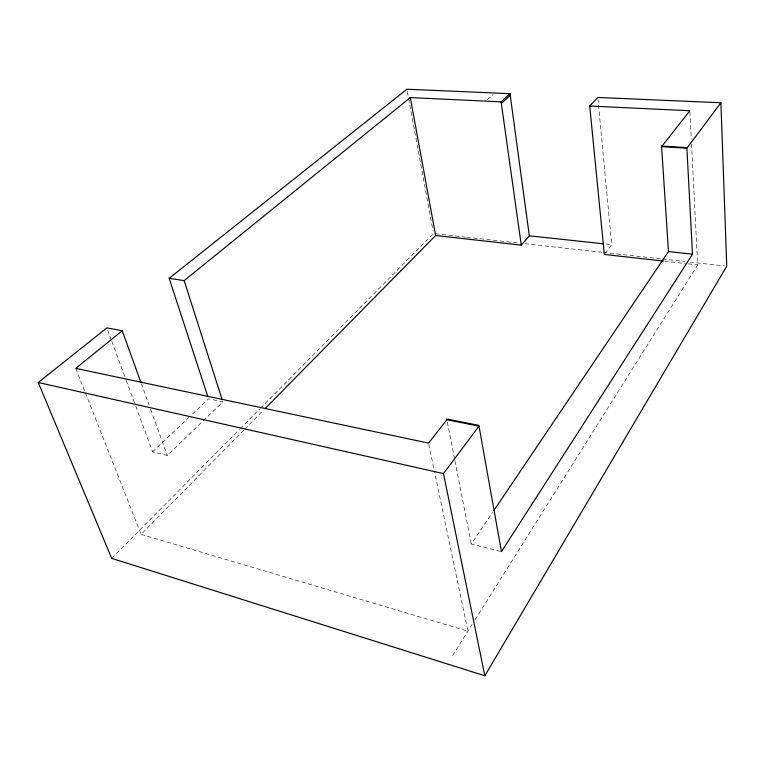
<?xml version="1.0" encoding="UTF-8"?>
<svg xmlns="http://www.w3.org/2000/svg" width="765" height="765" viewBox="0 0 765 765"><rect width="100%" height="100%" fill="white"/><g stroke="black" fill="none" stroke-linecap="round" stroke-linejoin="round"><path stroke-width="0.57" stroke-dasharray="3.83 2.87" d="M452.584 655.576L472.101 624.46M475.103 619.679L697.67 264.92L691.522 143.954M500.339 551.383L471.288 543.982L492.603 512.368M605.01 253.559L611.694 244.676L598.029 99.833M85.336 392.713L141.114 534.352L244.025 429.93M244.867 429.079L263.275 410.403M111.69 558.374L239.416 429.452M240.258 428.61L259.584 409.103M260.425 408.252L433.526 233.526L465.579 237.102M135.701 406.033L152.57 451.809L167.258 455.462L202.333 421.639M203.184 420.817L222.864 401.845L208.529 398.795L189.586 416.734M152.57 451.809L188.726 417.547M487.382 99.737L493.129 94.564M605.813 244.045L611.694 244.676M466.765 237.236L517.819 242.916M524.943 243.71L602.103 252.307M603.289 252.44L661.457 258.914M662.643 259.048L685.201 261.563M689.953 262.089L724.379 265.924M664.594 261.209L687.037 263.734M688.223 263.858L697.67 264.92M141.114 534.352L467.912 631.144L434.396 471.135M75.745 368.367L84.896 391.603M107.712 330.126L111.422 340.176M111.833 341.286L125.823 379.249M126.235 380.358L135.29 404.924M141.305 383.552L149.012 404.895M150.629 409.39L167.258 455.462M428.763 444.274L434.147 469.968M447.353 422.089L454.716 459.593M454.946 460.769L471.288 543.982M407.334 91.58L408.414 97.442M408.634 98.618L433.095 231.183M689.896 111.929L691.283 139.201"/><path stroke-width="1.15" d="M140.894 382.424L122.237 330.738L106.89 327.889L38.25 382.5L111.69 558.374L484.819 675.772L726.75 266.191L720.898 102.768L597.8 97.461L589.71 106.029L604.34 254.449L663.408 261.075M493.932 510.398L668.476 251.58L661.562 146.019L686.846 147.616L692.516 254.171L501.457 551.67L478.852 425.369L446.741 419L446.884 419.746L428.524 443.098L75.745 368.367L122.237 330.738M484.819 675.772L443.48 473.602L478.986 426.134L446.884 419.746M720.898 102.768L686.884 148.238L661.61 146.641L689.829 110.743L589.71 106.029M264.948 408.711L435.629 235.515L521.271 245.125L529.323 235.811L510.006 93.674L406.904 89.228L169.18 278.336L207.793 396.538M501.343 103.514L510.226 95.319M169.18 278.336L184.164 280.612L410.298 97.585L501.113 101.86L510.006 93.674M529.323 235.811L603.461 243.786M668.476 251.58L692.516 254.171M38.25 382.5L443.48 473.602M184.164 280.612L222.137 399.579M410.298 97.585L435.629 235.515M501.113 101.86L521.271 245.125"/></g></svg>
